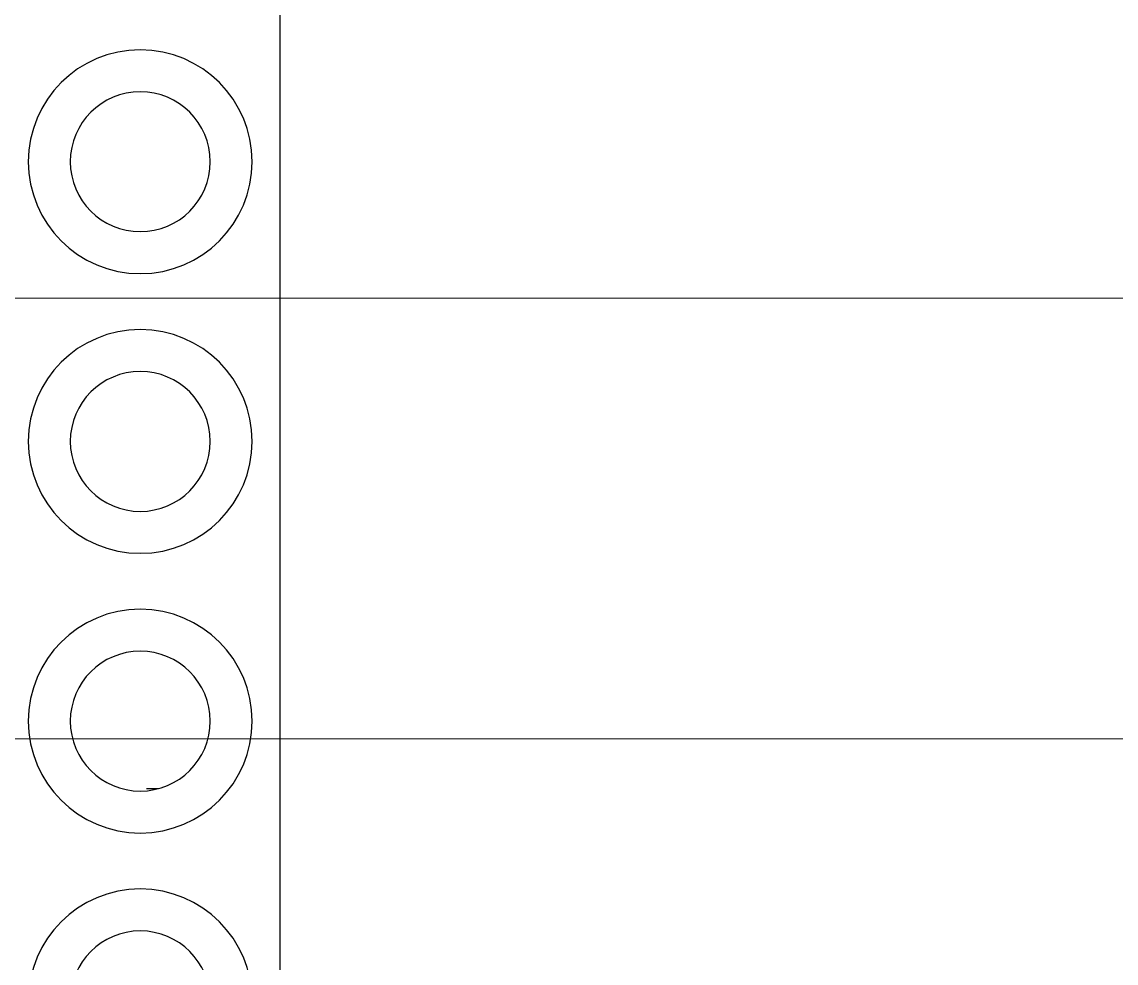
# Model space of a CAD drawing. Header units: millimetres. Extents: x 16 to 196, y 45 to 267.
# Drawn here: x 46.7 to 85.81, y 158.14 to 191.79 of the extents above; entities that cross this region are included whole.
import ezdxf

# ---------------------------------------------------------------- set-up
doc = ezdxf.new("R2010")
doc.units = ezdxf.units.MM

msp = doc.modelspace()

# ---------------------------------------------------------------- linework, layer by layer
at = {"color": 7, "linetype": 'Continuous', "lineweight": 25}
for p, q in [((55.932, 121.788), (55.932, 241.788)), ((51.578, 164.373), (51.152, 164.373))]:
    msp.add_line(p, q, dxfattribs=at)
at = {"color": 7, "linetype": 'Continuous', "lineweight": 18}
for p, q in [((42.919, 181.909), (181.748, 181.909)), ((42.919, 166.161), (181.713, 166.161))]:
    msp.add_line(p, q, dxfattribs=at)
at = {"color": 7, "linetype": 'Continuous', "lineweight": 25}
for centre, radius, start, end in [((50.932, 186.788), 4, 90, 270), ((50.932, 186.788), 4, 270, 90), ((50.932, 186.788), 2.5, 90, 270), ((50.932, 186.788), 2.5, 270, 90), ((50.932, 176.788), 4, 90, 270), ((50.932, 176.788), 4, 270, 90), ((50.932, 176.788), 2.5, 90, 270), ((50.932, 176.788), 2.5, 270, 90), ((50.932, 166.788), 4, 90, 270), ((50.932, 166.788), 4, 270, 90), ((50.932, 166.788), 2.5, 90, 270), ((50.932, 166.788), 2.5, 270, 90), ((50.932, 156.788), 4, 90, 270), ((50.932, 156.788), 4, 270, 90), ((50.932, 156.788), 2.5, 90, 270), ((50.932, 156.788), 2.5, 270, 90)]:
    msp.add_arc(centre, radius, start, end, dxfattribs=at)

doc.saveas('drawing.dxf')
